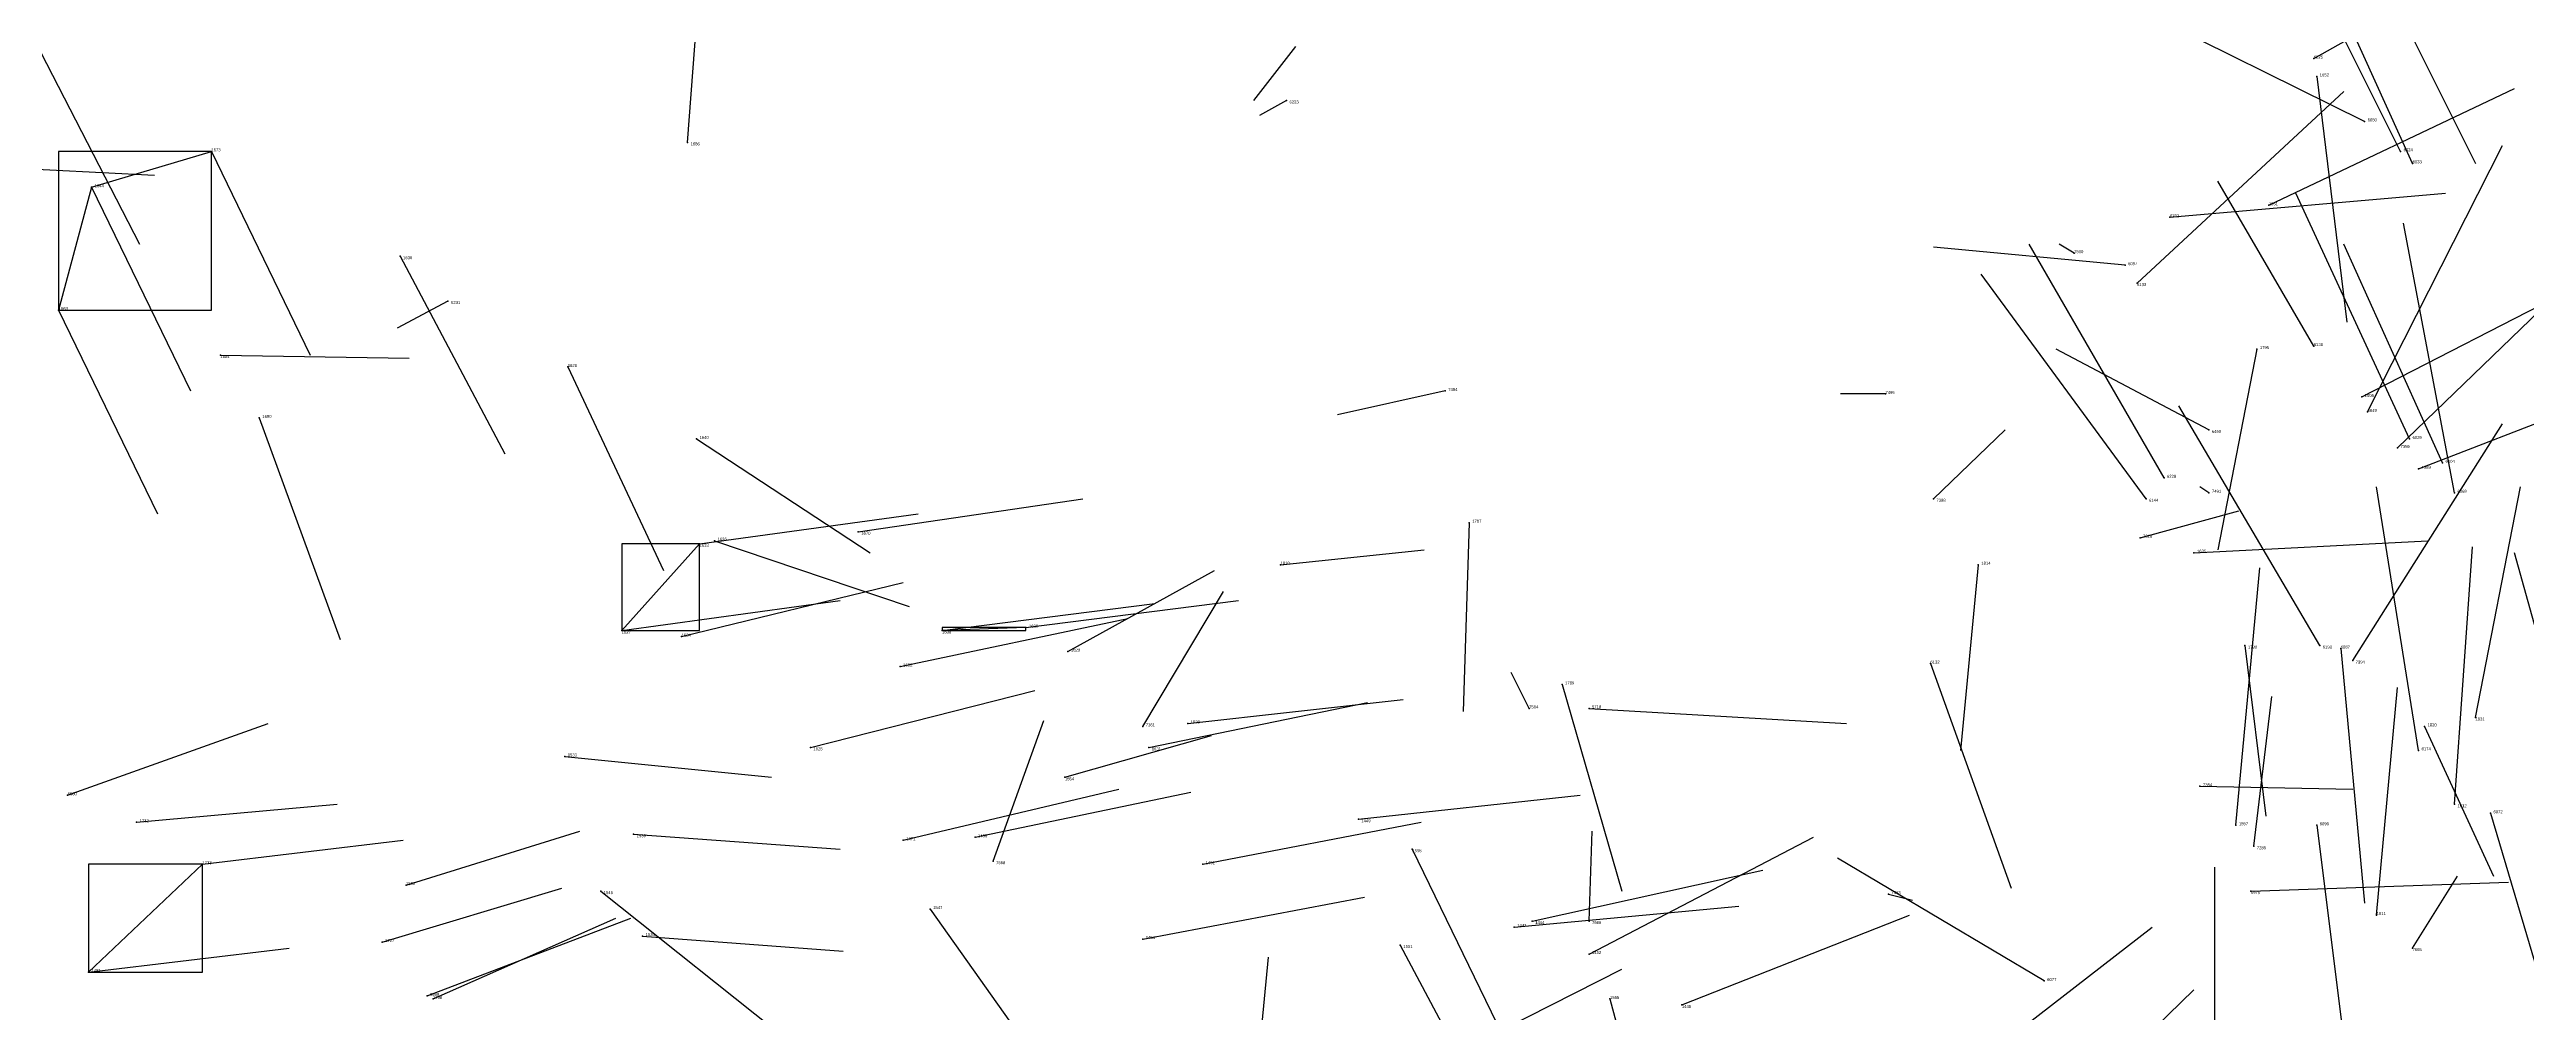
# Model space of a CAD drawing. Extents: x 59.1 to 70.8, y 600.3 to 605.1.
# Drawn here: x 66.237 to 67.064, y 603.912 to 604.234 of the extents above; entities that cross this region are included whole.
import ezdxf

# ---------------------------------------------------------------- set-up
doc = ezdxf.new("R2010")
doc.units = 0
for name, color, linetype in [('Clients', 3, 'CONTINUOUS'), ('Facilities', 3, 'CONTINUOUS'), ('Facilities_lines', 3, 'CONTINUOUS'), ('Min_max_boxes', 1, 'CONTINUOUS'), ('Normals', 1, 'CONTINUOUS'), ('Source_points', 5, 'CONTINUOUS'), ('Text', 3, 'CONTINUOUS')]:
    doc.layers.add(name, color=color, linetype=linetype)

msp = doc.modelspace()

# ---------------------------------------------------------------- linework, layer by layer
at = {"layer": 'Clients', "color": 5}
for p in [(66.291, 604.2, 452.596), (66.24, 604.147, 452.583), (66.454, 604.069, 452.449), (66.535, 604.04, 452.285), (66.25, 603.926, 449.081)]:
    msp.add_point(p, dxfattribs=at)
at = {"layer": 'Facilities', "color": 3}
for p in [(66.993, 604.231, 457.159), (66.994, 604.225, 452.92), (66.65, 604.217, 457.441), (67.01, 604.21, 457.223), (66.45, 604.203, 452.962), (67.022, 604.2, 457.287), (67.026, 604.196, 457.356), (66.251, 604.188, 452.558), (66.945, 604.178, 457.33), (66.978, 604.182, 451.455), (66.354, 604.165, 452.54), (66.913, 604.166, 458.66), (66.93, 604.162, 457.448), (66.934, 604.156, 457.538), (66.37, 604.15, 457.493), (66.993, 604.135, 457.389), (66.294, 604.132, 449.36), (66.41, 604.128, 452.479), (66.974, 604.134, 448.937), (66.703, 604.12, 458.877), (66.85, 604.119, 458.888), (66.307, 604.111, 452.526), (67.009, 604.118, 451.461), (67.011, 604.113, 453.443), (66.453, 604.104, 452.417), (66.958, 604.107, 457.425), (67.025, 604.104, 457.447), (67.021, 604.101, 460.462), (67.028, 604.094, 451.492), (67.036, 604.096, 457.981), (66.943, 604.091, 457.484), (66.958, 604.086, 458.778), (67.04, 604.086, 457.51), (66.866, 604.084, 460.686), (66.937, 604.084, 457.541), (66.459, 604.07, 452.355), (66.507, 604.073, 452.356), (66.711, 604.076, 448.601), (66.935, 604.071, 458.68), (66.648, 604.062, 448.956), (66.881, 604.062, 448.625), (66.953, 604.066, 452.01), (66.428, 604.04, 452.408), (66.448, 604.038, 452.444), (66.563, 604.041, 452.294), (66.521, 604.028, 452.386), (66.577, 604.033, 448.955), (66.865, 604.029, 457.969), (66.97, 604.035, 448.599), (66.995, 604.035, 457.494), (67.002, 604.034, 457.734), (67.006, 604.03, 460.552), (66.742, 604.022, 448.737), (66.731, 604.014, 462.144), (66.751, 604.014, 453.509), (67.047, 604.011, 448.944), (66.602, 604.008, 461.879), (66.617, 604.009, 452.235), (67.03, 604.008, 448.586), (66.409, 603.998, 448.941), (66.491, 604.001, 452.347), (66.604, 604.001, 452.276), (67.028, 604, 457.551), (66.576, 603.991, 448.915), (66.955, 603.988, 458.638), (66.243, 603.985, 453.88), (67.04, 603.982, 448.876), (67.052, 603.979, 457.609), (66.266, 603.976, 449.071), (66.432, 603.972, 448.937), (66.522, 603.97, 452.33), (66.546, 603.971, 452.286), (66.674, 603.977, 452.173), (66.967, 603.975, 448.903), (66.994, 603.975, 457.59), (66.288, 603.962, 449.008), (66.552, 603.963, 461.827), (66.622, 603.962, 452.284), (66.692, 603.967, 448.823), (66.973, 603.968, 460.77), (66.356, 603.955, 448.987), (66.421, 603.953, 448.888), (66.972, 603.953, 456.081), (66.531, 603.947, 448.862), (66.851, 603.952, 462.275), (67.014, 603.945, 448.831), (66.435, 603.938, 448.953), (66.602, 603.937, 452.226), (66.726, 603.941, 452.19), (66.732, 603.943, 452.111), (66.751, 603.943, 462.06), (66.348, 603.936, 449.018), (66.688, 603.935, 448.811), (66.751, 603.932, 452.067), (67.026, 603.934, 458.772), (66.903, 603.923, 457.921), (66.363, 603.918, 453.775), (66.365, 603.917, 449.3), (66.758, 603.917, 448.779), (66.782, 603.915, 452.049)]:
    msp.add_point(p, dxfattribs=at)
at = {"layer": 'Facilities_lines', "color": 3}
for p, q in [((66.251, 604.188, 452.558), (66.291, 604.2, 452.596)), ((66.251, 604.188, 452.558), (66.24, 604.147, 452.583)), ((66.428, 604.04, 452.408), (66.454, 604.069, 452.449)), ((66.563, 604.041, 452.294), (66.535, 604.04, 452.285)), ((66.288, 603.962, 449.008), (66.25, 603.926, 449.081))]:
    msp.add_line(p, q, dxfattribs=at)
at = {"layer": 'Min_max_boxes', "color": 1}
for p, q in [((66.291, 604.2, 452.558), (66.24, 604.2, 452.558)), ((66.24, 604.2, 452.558), (66.24, 604.147, 452.558)), ((66.291, 604.2, 452.596), (66.24, 604.2, 452.596)), ((66.24, 604.2, 452.596), (66.24, 604.147, 452.596)), ((66.24, 604.2, 452.558), (66.24, 604.2, 452.596)), ((66.291, 604.147, 452.558), (66.291, 604.2, 452.558)), ((66.291, 604.147, 452.596), (66.291, 604.2, 452.596)), ((66.291, 604.2, 452.558), (66.291, 604.2, 452.596)), ((66.24, 604.147, 452.558), (66.291, 604.147, 452.558)), ((66.24, 604.147, 452.596), (66.291, 604.147, 452.596)), ((66.24, 604.147, 452.558), (66.24, 604.147, 452.596)), ((66.291, 604.147, 452.558), (66.291, 604.147, 452.596)), ((66.454, 604.069, 452.408), (66.428, 604.069, 452.408)), ((66.428, 604.069, 452.408), (66.428, 604.04, 452.408)), ((66.454, 604.069, 452.449), (66.428, 604.069, 452.449)), ((66.428, 604.069, 452.449), (66.428, 604.04, 452.449)), ((66.428, 604.069, 452.408), (66.428, 604.069, 452.449)), ((66.454, 604.04, 452.408), (66.454, 604.069, 452.408)), ((66.454, 604.04, 452.449), (66.454, 604.069, 452.449)), ((66.454, 604.069, 452.408), (66.454, 604.069, 452.449)), ((66.428, 604.04, 452.408), (66.454, 604.04, 452.408)), ((66.428, 604.04, 452.449), (66.454, 604.04, 452.449)), ((66.428, 604.04, 452.408), (66.428, 604.04, 452.449)), ((66.454, 604.04, 452.408), (66.454, 604.04, 452.449)), ((66.563, 604.041, 452.285), (66.535, 604.041, 452.285)), ((66.535, 604.041, 452.285), (66.535, 604.04, 452.285)), ((66.563, 604.041, 452.294), (66.535, 604.041, 452.294)), ((66.535, 604.041, 452.294), (66.535, 604.04, 452.294)), ((66.535, 604.041, 452.285), (66.535, 604.041, 452.294)), ((66.535, 604.04, 452.285), (66.563, 604.04, 452.285)), ((66.535, 604.04, 452.294), (66.563, 604.04, 452.294)), ((66.535, 604.04, 452.285), (66.535, 604.04, 452.294)), ((66.563, 604.04, 452.285), (66.563, 604.041, 452.285)), ((66.563, 604.04, 452.294), (66.563, 604.041, 452.294)), ((66.563, 604.041, 452.285), (66.563, 604.041, 452.294)), ((66.563, 604.04, 452.285), (66.563, 604.04, 452.294)), ((66.288, 603.962, 449.008), (66.25, 603.962, 449.008)), ((66.25, 603.962, 449.008), (66.25, 603.926, 449.008)), ((66.288, 603.962, 449.081), (66.25, 603.962, 449.081)), ((66.25, 603.962, 449.081), (66.25, 603.926, 449.081)), ((66.25, 603.962, 449.008), (66.25, 603.962, 449.081)), ((66.288, 603.926, 449.008), (66.288, 603.962, 449.008)), ((66.288, 603.926, 449.081), (66.288, 603.962, 449.081)), ((66.288, 603.962, 449.008), (66.288, 603.962, 449.081)), ((66.25, 603.926, 449.008), (66.288, 603.926, 449.008)), ((66.25, 603.926, 449.081), (66.288, 603.926, 449.081)), ((66.25, 603.926, 449.008), (66.25, 603.926, 449.081)), ((66.288, 603.926, 449.008), (66.288, 603.926, 449.081))]:
    msp.add_line(p, q, dxfattribs=at)
at = {"layer": 'Normals', "color": 1}
for p, q in [((66.45, 604.203, 452.962), (66.457, 604.295, 452.923)), ((66.993, 604.231, 457.159), (67.08, 604.28, 457.155)), ((67.005, 604.28, 455.818), (67.047, 604.196, 455.851)), ((67.022, 604.2, 457.287), (66.986, 604.272, 457.347)), ((67.026, 604.196, 457.356), (67.001, 604.251, 457.436)), ((67.01, 604.21, 457.223), (66.933, 604.248, 457.275)), ((66.653, 604.235, 457.509), (66.639, 604.217, 457.606)), ((66.234, 604.233, 452.658), (66.267, 604.169, 452.728)), ((66.934, 604.156, 457.538), (67.003, 604.22, 457.571)), ((66.978, 604.182, 451.455), (67.06, 604.221, 451.496)), ((66.994, 604.225, 452.92), (67.004, 604.143, 452.977)), ((66.65, 604.217, 457.441), (66.641, 604.212, 457.541)), ((67.011, 604.113, 453.443), (67.056, 604.202, 453.432)), ((66.213, 604.195, 449.151), (66.272, 604.192, 449.231)), ((66.291, 604.2, 452.596), (66.324, 604.132, 452.662)), ((66.251, 604.188, 452.558), (66.284, 604.12, 452.624)), ((66.945, 604.178, 457.33), (67.037, 604.186, 457.29)), ((66.993, 604.135, 457.389), (66.961, 604.19, 457.466)), ((67.025, 604.104, 457.447), (66.987, 604.186, 457.489)), ((66.93, 604.162, 457.448), (66.866, 604.168, 457.524)), ((66.943, 604.091, 457.484), (66.898, 604.169, 457.529)), ((66.913, 604.166, 458.66), (66.908, 604.169, 458.76)), ((67.036, 604.096, 457.981), (67.003, 604.169, 458.041)), ((67.04, 604.086, 457.51), (67.023, 604.176, 457.55)), ((66.354, 604.165, 452.54), (66.389, 604.099, 452.606)), ((66.937, 604.084, 457.541), (66.882, 604.159, 457.579)), ((67.009, 604.118, 451.461), (67.087, 604.158, 451.509)), ((67.021, 604.101, 460.462), (67.078, 604.156, 460.4)), ((66.24, 604.147, 452.583), (66.273, 604.079, 452.649)), ((66.37, 604.15, 457.493), (66.353, 604.141, 457.591)), ((66.294, 604.132, 449.36), (66.357, 604.131, 449.437)), ((66.41, 604.128, 452.479), (66.442, 604.06, 452.545)), ((66.958, 604.107, 457.425), (66.907, 604.134, 457.506)), ((66.974, 604.134, 448.937), (66.961, 604.067, 449.01)), ((67.028, 604.094, 451.492), (67.113, 604.127, 451.534)), ((66.703, 604.12, 458.877), (66.667, 604.112, 458.97)), ((66.85, 604.119, 458.888), (66.835, 604.119, 458.987)), ((66.307, 604.111, 452.526), (66.334, 604.037, 452.588)), ((66.995, 604.035, 457.494), (66.948, 604.115, 457.532)), ((66.453, 604.104, 452.417), (66.511, 604.066, 452.489)), ((66.866, 604.084, 460.686), (66.89, 604.107, 460.78)), ((67.006, 604.03, 460.552), (67.056, 604.109, 460.587)), ((66.958, 604.086, 458.778), (66.955, 604.088, 458.878)), ((67.028, 604, 457.551), (67.014, 604.088, 457.596)), ((67.047, 604.011, 448.944), (67.062, 604.088, 448.882)), ((66.454, 604.069, 452.449), (66.527, 604.079, 452.517)), ((66.507, 604.073, 452.356), (66.582, 604.084, 452.421)), ((66.935, 604.071, 458.68), (66.968, 604.08, 458.774)), ((66.459, 604.07, 452.355), (66.524, 604.048, 452.427)), ((66.711, 604.076, 448.601), (66.709, 604.013, 448.679)), ((66.953, 604.066, 452.01), (67.031, 604.07, 452.073)), ((66.648, 604.062, 448.956), (66.696, 604.067, 449.044)), ((66.881, 604.062, 448.625), (66.875, 604, 448.703)), ((66.967, 603.975, 448.903), (66.975, 604.061, 448.852)), ((67.04, 603.982, 448.876), (67.046, 604.068, 448.826)), ((67.082, 603.987, 457.846), (67.06, 604.066, 457.903)), ((66.448, 604.038, 452.444), (66.522, 604.056, 452.509)), ((66.577, 604.033, 448.955), (66.626, 604.06, 449.038)), ((66.602, 604.008, 461.879), (66.629, 604.053, 461.964)), ((66.428, 604.04, 452.408), (66.501, 604.05, 452.476)), ((66.521, 604.028, 452.386), (66.597, 604.044, 452.449)), ((66.535, 604.04, 452.285), (66.606, 604.049, 452.355)), ((66.563, 604.041, 452.294), (66.634, 604.05, 452.364)), ((66.865, 604.029, 457.969), (66.892, 603.954, 457.908)), ((66.97, 604.035, 448.599), (66.977, 603.978, 448.681)), ((67.002, 604.034, 457.734), (67.01, 603.949, 457.681)), ((66.491, 604.001, 452.347), (66.566, 604.02, 452.411)), ((66.731, 604.014, 462.144), (66.725, 604.026, 462.243)), ((66.742, 604.022, 448.737), (66.762, 603.953, 448.807)), ((67.014, 603.945, 448.831), (67.021, 604.021, 448.766)), ((66.604, 604.001, 452.276), (66.677, 604.016, 452.343)), ((66.617, 604.009, 452.235), (66.689, 604.017, 452.304)), ((66.751, 604.014, 453.509), (66.837, 604.009, 453.56)), ((66.973, 603.968, 460.77), (66.979, 604.018, 460.856)), ((66.243, 603.985, 453.88), (66.31, 604.009, 453.95)), ((66.552, 603.963, 461.827), (66.569, 604.01, 461.914)), ((66.576, 603.991, 448.915), (66.625, 604.005, 449.001)), ((67.03, 604.008, 448.586), (67.053, 603.958, 448.669)), ((66.409, 603.998, 448.941), (66.478, 603.991, 449.013)), ((66.522, 603.97, 452.33), (66.594, 603.987, 452.397)), ((66.546, 603.971, 452.286), (66.618, 603.986, 452.354)), ((66.955, 603.988, 458.638), (67.006, 603.987, 458.724)), ((66.266, 603.976, 449.071), (66.333, 603.982, 449.145)), ((66.674, 603.977, 452.173), (66.748, 603.985, 452.24)), ((67.052, 603.979, 457.609), (67.077, 603.895, 457.561)), ((66.288, 603.962, 449.008), (66.355, 603.97, 449.082)), ((66.356, 603.955, 448.987), (66.414, 603.973, 449.066)), ((66.432, 603.972, 448.937), (66.501, 603.967, 449.009)), ((66.622, 603.962, 452.284), (66.695, 603.976, 452.351)), ((66.751, 603.943, 462.06), (66.752, 603.973, 462.155)), ((66.751, 603.932, 452.067), (66.826, 603.971, 452.12)), ((66.994, 603.975, 457.59), (67.005, 603.887, 457.544)), ((66.692, 603.967, 448.823), (66.724, 603.901, 448.891)), ((66.903, 603.923, 457.921), (66.834, 603.964, 457.98)), ((66.348, 603.936, 449.018), (66.408, 603.954, 449.096)), ((66.421, 603.953, 448.888), (66.485, 603.902, 448.945)), ((66.732, 603.943, 452.111), (66.809, 603.96, 452.173)), ((66.96, 603.888, 460.647), (66.96, 603.961, 460.715)), ((66.972, 603.953, 456.081), (67.058, 603.956, 456.131)), ((67.026, 603.934, 458.772), (67.041, 603.958, 458.868)), ((66.531, 603.947, 448.862), (66.575, 603.885, 448.927)), ((66.602, 603.937, 452.226), (66.676, 603.951, 452.292)), ((66.726, 603.941, 452.19), (66.801, 603.948, 452.256)), ((66.782, 603.915, 452.049), (66.858, 603.945, 452.106)), ((66.851, 603.952, 462.275), (66.859, 603.95, 462.375)), ((66.363, 603.918, 453.775), (66.431, 603.944, 453.843)), ((66.365, 603.917, 449.3), (66.426, 603.944, 449.374)), ((66.435, 603.938, 448.953), (66.502, 603.933, 449.027)), ((66.868, 603.886, 452.036), (66.939, 603.941, 452.081)), ((66.25, 603.926, 449.081), (66.317, 603.934, 449.154)), ((66.635, 603.837, 454.514), (66.644, 603.931, 454.481)), ((66.688, 603.935, 448.811), (66.721, 603.873, 448.882)), ((66.687, 603.889, 452.173), (66.762, 603.927, 452.227)), ((66.886, 603.855, 451.992), (66.953, 603.92, 452.029)), ((66.758, 603.917, 448.779), (66.776, 603.85, 448.851))]:
    msp.add_line(p, q, dxfattribs=at)
at = {"layer": 'Source_points', "color": 5}
for p in [(66.993, 604.231, 457.159), (66.994, 604.225, 452.92), (66.65, 604.217, 457.441), (67.01, 604.21, 457.223), (66.45, 604.203, 452.962), (66.291, 604.2, 452.596), (67.022, 604.2, 457.287), (67.026, 604.196, 457.356), (66.251, 604.188, 452.558), (66.945, 604.178, 457.33), (66.978, 604.182, 451.455), (66.354, 604.165, 452.54), (66.913, 604.166, 458.66), (66.93, 604.162, 457.448), (66.934, 604.156, 457.538), (66.24, 604.147, 452.583), (66.37, 604.15, 457.493), (66.993, 604.135, 457.389), (66.294, 604.132, 449.36), (66.41, 604.128, 452.479), (66.974, 604.134, 448.937), (66.703, 604.12, 458.877), (66.85, 604.119, 458.888), (66.307, 604.111, 452.526), (67.009, 604.118, 451.461), (67.011, 604.113, 453.443), (66.453, 604.104, 452.417), (66.958, 604.107, 457.425), (67.025, 604.104, 457.447), (67.021, 604.101, 460.462), (67.028, 604.094, 451.492), (67.036, 604.096, 457.981), (66.943, 604.091, 457.484), (66.958, 604.086, 458.778), (67.04, 604.086, 457.51), (66.866, 604.084, 460.686), (66.937, 604.084, 457.541), (66.454, 604.069, 452.449), (66.459, 604.07, 452.355), (66.507, 604.073, 452.356), (66.711, 604.076, 448.601), (66.935, 604.071, 458.68), (66.648, 604.062, 448.956), (66.881, 604.062, 448.625), (66.953, 604.066, 452.01), (66.428, 604.04, 452.408), (66.448, 604.038, 452.444), (66.535, 604.04, 452.285), (66.563, 604.041, 452.294), (66.521, 604.028, 452.386), (66.577, 604.033, 448.955), (66.865, 604.029, 457.969), (66.97, 604.035, 448.599), (66.995, 604.035, 457.494), (67.002, 604.034, 457.734), (67.006, 604.03, 460.552), (66.742, 604.022, 448.737), (66.731, 604.014, 462.144), (66.751, 604.014, 453.509), (67.047, 604.011, 448.944), (66.602, 604.008, 461.879), (66.617, 604.009, 452.235), (67.03, 604.008, 448.586), (66.409, 603.998, 448.941), (66.491, 604.001, 452.347), (66.604, 604.001, 452.276), (67.028, 604, 457.551), (66.576, 603.991, 448.915), (66.955, 603.988, 458.638), (66.243, 603.985, 453.88), (67.04, 603.982, 448.876), (67.052, 603.979, 457.609), (66.266, 603.976, 449.071), (66.432, 603.972, 448.937), (66.522, 603.97, 452.33), (66.546, 603.971, 452.286), (66.674, 603.977, 452.173), (66.967, 603.975, 448.903), (66.994, 603.975, 457.59), (66.288, 603.962, 449.008), (66.552, 603.963, 461.827), (66.622, 603.962, 452.284), (66.692, 603.967, 448.823), (66.973, 603.968, 460.77), (66.356, 603.955, 448.987), (66.421, 603.953, 448.888), (66.972, 603.953, 456.081), (66.531, 603.947, 448.862), (66.851, 603.952, 462.275), (67.014, 603.945, 448.831), (66.435, 603.938, 448.953), (66.602, 603.937, 452.226), (66.726, 603.941, 452.19), (66.732, 603.943, 452.111), (66.751, 603.943, 462.06), (66.348, 603.936, 449.018), (66.688, 603.935, 448.811), (66.751, 603.932, 452.067), (67.026, 603.934, 458.772), (66.25, 603.926, 449.081), (66.903, 603.923, 457.921), (66.363, 603.918, 453.775), (66.365, 603.917, 449.3), (66.758, 603.917, 448.779), (66.782, 603.915, 452.049)]:
    msp.add_point(p, dxfattribs=at)

# ---------------------------------------------------------------- texts
at = {"layer": 'Text', "color": 3}
for s, p in [('6225', (66.993, 604.231, 457.159)), ('1652', (66.995, 604.225, 452.92)), ('6223', (66.651, 604.216, 457.441)), ('6050', (67.011, 604.21, 457.223)), ('1673', (66.291, 604.2, 452.596)), ('1686', (66.451, 604.202, 452.962)), ('6024', (67.023, 604.2, 457.287)), ('6033', (67.026, 604.196, 457.356)), ('1644', (66.252, 604.188, 452.558)), ('6232', (66.945, 604.178, 457.33)), ('1951', (66.978, 604.182, 451.455)), ('1636', (66.355, 604.164, 452.54)), ('7500', (66.913, 604.166, 458.66)), ('6097', (66.931, 604.162, 457.448)), ('6133', (66.934, 604.155, 457.538)), ('1663', (66.24, 604.147, 452.583)), ('6231', (66.371, 604.149, 457.493)), ('1795', (66.975, 604.134, 448.937)), ('6138', (66.993, 604.135, 457.389)), ('1884', (66.294, 604.131, 449.36)), ('1628', (66.41, 604.128, 452.479)), ('7494', (66.704, 604.12, 458.877)), ('7495', (66.85, 604.119, 458.888)), ('1405', (67.01, 604.118, 451.461)), ('1690', (66.308, 604.111, 452.526)), ('5849', (67.011, 604.113, 453.443)), ('1640', (66.454, 604.104, 452.417)), ('6459', (66.959, 604.106, 457.425)), ('7386', (67.022, 604.101, 460.462)), ('6026', (67.026, 604.104, 457.447)), ('1389', (67.029, 604.094, 451.492)), ('6104', (67.037, 604.096, 457.981)), ('6228', (66.944, 604.091, 457.484)), ('7491', (66.959, 604.086, 458.778)), ('6069', (67.041, 604.086, 457.51)), ('1787', (66.712, 604.076, 448.601)), ('7398', (66.867, 604.083, 460.686)), ('6144', (66.938, 604.083, 457.541)), ('1633', (66.454, 604.068, 452.449)), ('1626', (66.46, 604.07, 452.355)), ('1670', (66.508, 604.072, 452.356)), ('7618', (66.936, 604.071, 458.68)), ('1810', (66.648, 604.062, 448.956)), ('1814', (66.882, 604.062, 448.625)), ('1635', (66.954, 604.066, 452.01)), ('1627', (66.428, 604.039, 452.408)), ('1624', (66.448, 604.038, 452.444)), ('1638', (66.535, 604.039, 452.285)), ('1630', (66.564, 604.041, 452.294)), ('1632', (66.522, 604.028, 452.386)), ('1829', (66.578, 604.033, 448.955)), ('6132', (66.865, 604.029, 457.969)), ('1790', (66.971, 604.034, 448.599)), ('6193', (66.996, 604.034, 457.494)), ('6087', (67.002, 604.034, 457.734)), ('7394', (67.007, 604.029, 460.552)), ('1789', (66.743, 604.022, 448.737)), ('7584', (66.731, 604.014, 462.144)), ('5718', (66.752, 604.014, 453.509)), ('1831', (67.047, 604.01, 448.944)), ('7361', (66.603, 604.008, 461.879)), ('1629', (66.618, 604.009, 452.235)), ('1820', (67.031, 604.008, 448.586)), ('1533', (66.41, 603.998, 448.941)), ('1625', (66.492, 604, 452.347)), ('1631', (66.605, 604, 452.276)), ('6174', (67.029, 604, 457.551)), ('6000', (66.243, 603.985, 453.88)), ('1554', (66.576, 603.99, 448.915)), ('7354', (66.956, 603.988, 458.638)), ('1612', (67.041, 603.981, 448.876)), ('6072', (67.053, 603.979, 457.609)), ('1732', (66.267, 603.976, 449.071)), ('1539', (66.433, 603.971, 448.937)), ('1471', (66.523, 603.97, 452.33)), ('1450', (66.547, 603.971, 452.286)), ('1449', (66.675, 603.976, 452.173)), ('1557', (66.968, 603.975, 448.903)), ('6090', (66.995, 603.975, 457.59)), ('1733', (66.288, 603.962, 449.008)), ('7568', (66.553, 603.962, 461.827)), ('1451', (66.623, 603.962, 452.284)), ('1558', (66.692, 603.966, 448.823)), ('7285', (66.974, 603.967, 460.77)), ('1592', (66.356, 603.955, 448.987)), ('1546', (66.422, 603.952, 448.888)), ('7563', (66.852, 603.952, 462.275)), ('5975', (66.972, 603.952, 456.081)), ('1547', (66.532, 603.947, 448.862)), ('1611', (67.014, 603.945, 448.831)), ('1727', (66.349, 603.936, 449.018)), ('1534', (66.436, 603.938, 448.953)), ('1454', (66.603, 603.937, 452.226)), ('1447', (66.727, 603.941, 452.19)), ('1444', (66.733, 603.942, 452.111)), ('7669', (66.752, 603.942, 462.06)), ('1551', (66.689, 603.934, 448.811)), ('1452', (66.752, 603.932, 452.067)), ('7565', (67.026, 603.933, 458.772)), ('1481', (66.251, 603.926, 449.081)), ('6077', (66.904, 603.923, 457.921)), ('5999', (66.364, 603.918, 453.775)), ('1738', (66.365, 603.917, 449.3)), ('1555', (66.758, 603.917, 448.779)), ('1446', (66.782, 603.914, 452.049))]:
    msp.add_text(s, height=0.001, dxfattribs=at).set_placement(p)

doc.saveas('drawing.dxf')
